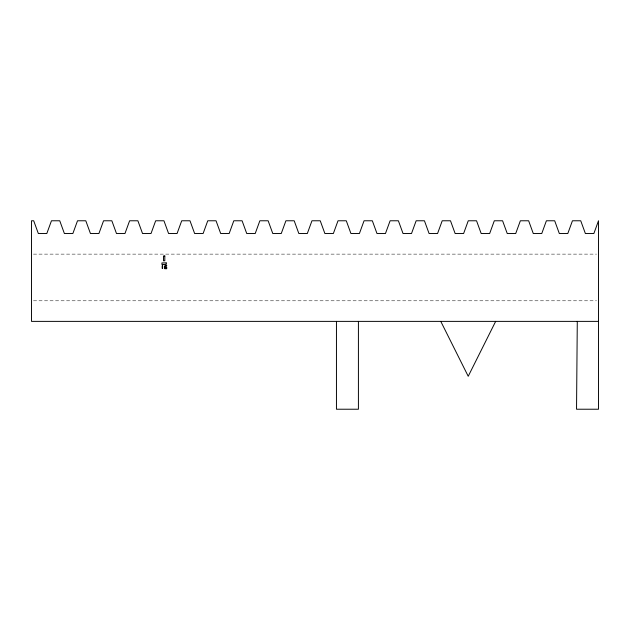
<?xml version="1.0" encoding="UTF-8"?>
<svg xmlns="http://www.w3.org/2000/svg" width="630" height="630" viewBox="0 0 630 630"><rect width="100%" height="100%" fill="white"/><g stroke="black" fill="none" stroke-linecap="round" stroke-linejoin="round"><path stroke-width="0.47" stroke-dasharray="3.15 2.36" d="M33.469 254.126L596.531 254.126M33.469 300.793L596.531 300.793"/><path stroke-width="0.94" d="M577.285 321.379L576.537 409.224L598.5 409.224L598.5 220.776L593.862 233.533L585.38 233.533L580.734 220.776L572.449 220.776L567.803 233.533L559.33 233.533L554.683 220.776L546.399 220.776L541.761 233.533L533.279 233.533L528.641 220.776L520.356 220.776L515.71 233.533L507.237 233.533L502.583 220.776L494.306 220.776L489.66 233.533L481.178 233.533L476.54 220.776L468.255 220.776L463.609 233.533L455.136 233.533L450.489 220.776L442.205 220.776L437.559 233.533L429.085 233.533L424.439 220.776L416.154 220.776L411.508 233.533L403.035 233.533L398.388 220.776L390.104 220.776L385.458 233.533L376.984 233.533L372.338 220.776L364.053 220.776L359.407 233.533L350.934 233.533L346.287 220.776L338.003 220.776L333.357 233.533L324.883 233.533L320.237 220.776L311.952 220.776L307.314 233.533L298.841 233.533L294.194 220.776L285.91 220.776L281.256 233.533L272.782 233.533L268.136 220.776L259.851 220.776L255.213 233.533L246.732 233.533L242.093 220.776L233.809 220.776L229.162 233.533L220.689 233.533L216.043 220.776L207.758 220.776L203.112 233.533L194.638 233.533L189.992 220.776L181.708 220.776L177.069 233.533L168.588 233.533L163.95 220.776L155.665 220.776L151.019 233.533L142.537 233.533L137.891 220.776L129.607 220.776L124.968 233.533L116.487 233.533L111.849 220.776L103.564 220.776L98.918 233.533L90.444 233.533L85.798 220.776L77.514 220.776L72.867 233.533L64.394 233.533L59.748 220.776L51.463 220.776L46.817 233.533L38.343 233.533L33.697 220.776L31.5 220.776L31.5 321.379L598.5 321.379M495.668 321.379L468.224 376.283L440.772 321.379M358.415 321.379L358.415 409.224L336.452 409.224L336.452 321.379M164.808 255.961L163.477 255.961L163.477 260.773L164.808 260.773L164.808 255.961M166.21 262.907L161.949 262.907L161.949 264.513L166.21 264.513L166.21 262.907M162.619 265.758L162.178 265.758L162.178 268.396L162.619 268.396L162.619 265.758M166.714 265.766L164.761 265.766L164.761 268.726L166.714 268.726L166.714 267.167L165.099 267.167L165.099 266.159L166.714 265.766M166.273 267.514L165.099 267.514L165.099 268.396L166.273 268.396L166.273 267.514"/></g></svg>
